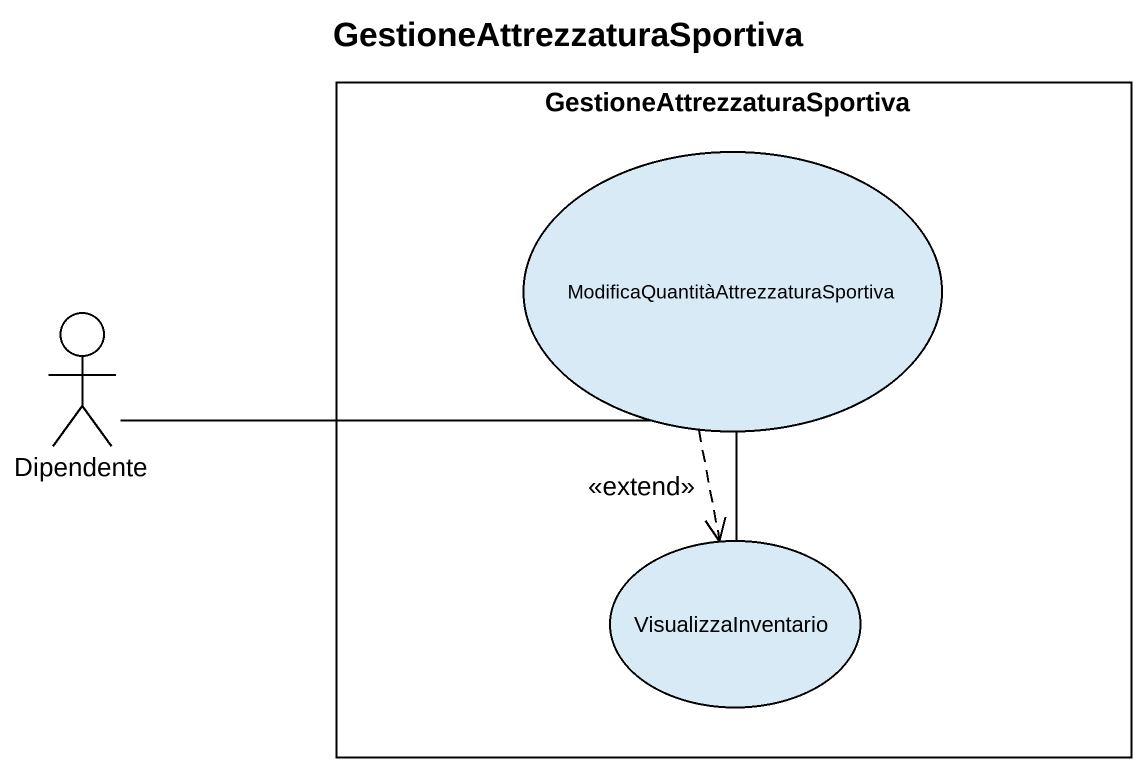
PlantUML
@startuml
title GestioneAttrezzaturaSportiva
rectangle GestioneAttrezzaturaSportiva {
  usecase "ModificaQuantitàAttrezzaturaSportiva" as ModificaQuantitàAttrezzatura
  usecase VisualizzaInventario
}
actor Dipendente
ModificaQuantitàAttrezzatura ..> VisualizzaInventario : <<extend>>
Dipendente -right- VisualizzaInventario
@enduml
